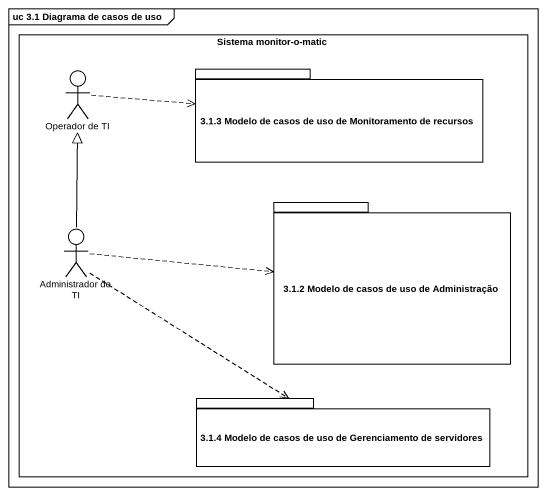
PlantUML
@startuml
mainframe uc 3.1 Diagrama de casos de uso
rectangle "Sistema monitor-o-matic" as Sistema_monitor_o_matic {
  actor "Operador de TI" as Operador_de_TI
  package "3.1.3 Modelo de casos de uso de Monitoramento de recursos" as p3_1_3_Modelo_de_casos_de {
  }
  package "3.1.2 Modelo de casos de uso de Administração" as p3_1_2_Modelo_de_casos_de {
  }
  actor "Administrador de TI" as Administrador_de_TI
  package "3.1.4 Modelo de casos de uso de Gerenciamento de servidores" as p3_1_4_Modelo_de_casos_de {
  }
}
Operador_de_TI .right.> p3_1_3_Modelo_de_casos_de
Administrador_de_TI -up-|> Operador_de_TI
Administrador_de_TI .right.> p3_1_2_Modelo_de_casos_de
Administrador_de_TI ..> p3_1_4_Modelo_de_casos_de
@enduml
